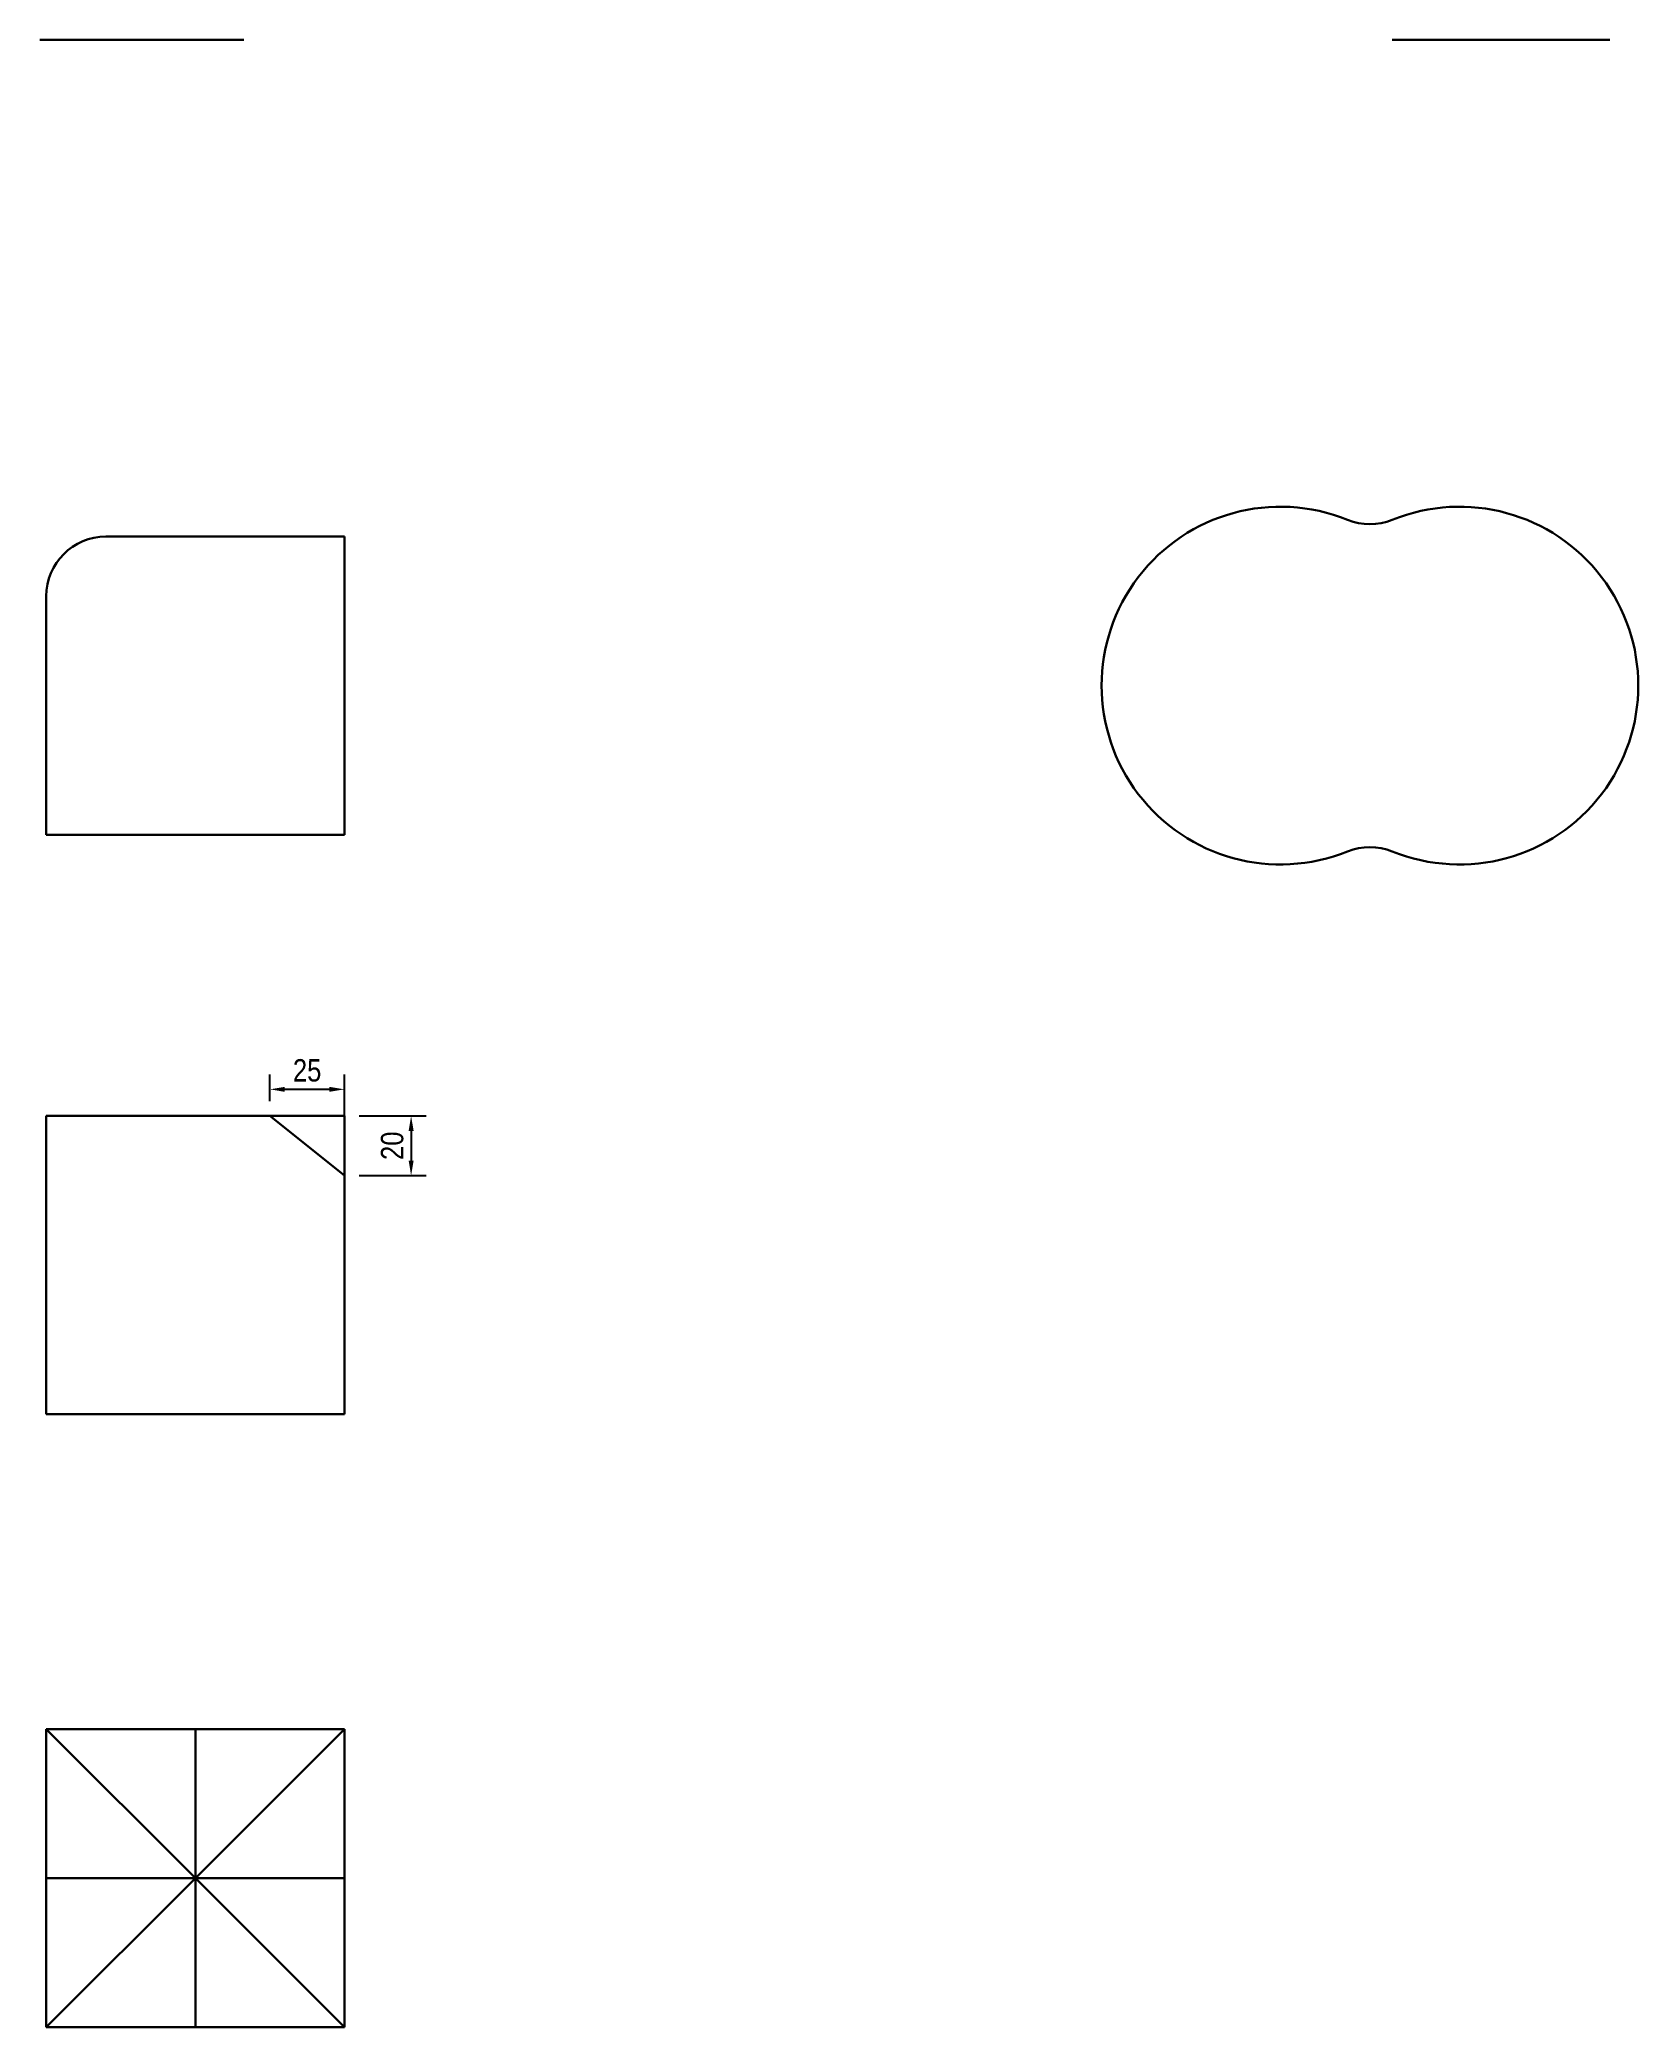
# Model space of a CAD drawing. Extents: x -2737 to -2200, y 7027 to 7694.
import ezdxf

# ---------------------------------------------------------------- set-up
doc = ezdxf.new("R2010")
doc.units = 0
doc.header["$MEASUREMENT"] = 0
doc.layers.add('Dimensions', color=7, linetype='Continuous')
doc.layers.add('Shapes', color=1, linetype='Continuous', lineweight=30)
doc.styles.get("Standard").update_dxf_attribs({"font": 'ARIALN.TTF'})
doc.dimstyles.get("Standard").update_dxf_attribs({"dimtxt": 7.5, "dimasz": 5, "dimexe": 5, "dimexo": 5, "dimgap": 2.5, "dimtad": 1, "dimdec": 0, "dimzin": 0, "dimdsep": 46, "dimtxsty": 'Standard', "dimcen": 0.09, "dimclrd": 1, "dimclre": 7, "dimadec": 0, "dimazin": 0, "dimtfac": 1, "dimtdec": 0, "dimtofl": 0, "dimtmove": 0, "dimatfit": 3, "dimfxl": 1, "dimtolj": 1, "dimtzin": 0, "dimarcsym": 0})

# ---------------------------------------------------------------- blocks, each defined once
blk = doc.blocks.new('*D1')
at = {"layer": 'Defpoints', "color": 0, "transparency": 16777216}
for p in [(-2634.46, 7342), (-2659.46, 7333.07), (-2634.46, 7313.07)]:
    blk.add_point(p, dxfattribs=at)
at = {"layer": 'Dimensions', "color": 7, "lineweight": -2, "transparency": 16777216}
for p, q in [((-2659.46, 7338.07), (-2659.46, 7347)), ((-2634.46, 7318.07), (-2634.46, 7347))]:
    blk.add_line(p, q, dxfattribs=at)
at = {"layer": 'Dimensions', "color": 1, "lineweight": -2, "transparency": 16777216}
blk.add_line((-2654.46, 7342), (-2639.46, 7342), dxfattribs=at)
at = {"layer": 'Dimensions', "color": 1, "transparency": 16777216}
for points in [[(-2654.46, 7342.83), (-2654.46, 7341.16), (-2659.46, 7342)], [(-2639.46, 7342.83), (-2639.46, 7341.16), (-2634.46, 7342)]]:
    blk.add_solid(points, dxfattribs=at)
at = {"layer": 'Dimensions', "color": 0, "transparency": 16777216, "insert": (-2646.96, 7348.32), "char_height": 7.5, "attachment_point": 5}
blk.add_mtext('\\A1;25', dxfattribs=at)
blk = doc.blocks.new('*D2')
at = {"layer": 'Defpoints', "color": 0, "transparency": 16777216}
for p in [(-2634.46, 7333.07), (-2634.46, 7313.07), (-2612.08, 7313.07)]:
    blk.add_point(p, dxfattribs=at)
at = {"layer": 'Dimensions', "color": 7, "lineweight": -2, "transparency": 16777216}
for p, q in [((-2629.46, 7333.07), (-2607.08, 7333.07)), ((-2629.46, 7313.07), (-2607.08, 7313.07))]:
    blk.add_line(p, q, dxfattribs=at)
at = {"layer": 'Dimensions', "color": 1, "lineweight": -2, "transparency": 16777216}
blk.add_line((-2612.08, 7328.07), (-2612.08, 7318.07), dxfattribs=at)
at = {"layer": 'Dimensions', "color": 1, "transparency": 16777216}
for points in [[(-2612.91, 7328.07), (-2611.24, 7328.07), (-2612.08, 7333.07)], [(-2612.91, 7318.07), (-2611.24, 7318.07), (-2612.08, 7313.07)]]:
    blk.add_solid(points, dxfattribs=at)
at = {"layer": 'Dimensions', "color": 0, "transparency": 16777216, "insert": (-2618.41, 7323.07), "char_height": 7.5, "attachment_point": 5, "rotation": 90}
blk.add_mtext('\\A1;20', dxfattribs=at)

msp = doc.modelspace()

# ---------------------------------------------------------------- linework, layer by layer
at = {"layer": 'Shapes'}
for p, q in [((-2736.65, 7694.07), (-2668.23, 7694.07)), ((-2283.01, 7694.07), (-2209.95, 7694.07)), ((-2634.46, 7527.39), (-2714.46, 7527.39)), ((-2634.46, 7427.39), (-2634.46, 7527.39)), ((-2734.46, 7507.39), (-2734.46, 7427.39)), ((-2734.46, 7427.39), (-2634.46, 7427.39)), ((-2634.46, 7333.07), (-2734.46, 7333.07)), ((-2734.46, 7333.07), (-2734.46, 7233.07)), ((-2659.46, 7333.07), (-2634.46, 7313.07)), ((-2634.46, 7233.07), (-2634.46, 7333.07)), ((-2734.46, 7233.07), (-2634.46, 7233.07)), ((-2634.46, 7127.39), (-2734.46, 7127.39)), ((-2734.46, 7127.39), (-2734.46, 7027.39)), ((-2734.46, 7127.39), (-2684.46, 7077.39, 50)), ((-2684.46, 7077.39, 50), (-2634.46, 7127.39)), ((-2684.46, 7127.39), (-2684.46, 7077.39, 50)), ((-2634.46, 7027.39), (-2634.46, 7127.39)), ((-2684.46, 7077.39, 50), (-2734.46, 7027.39)), ((-2734.46, 7077.39), (-2684.46, 7077.39, 50)), ((-2684.46, 7077.39, 50), (-2634.46, 7027.39)), ((-2684.46, 7027.39), (-2684.46, 7077.39, 50)), ((-2684.46, 7077.39, 50), (-2634.46, 7077.39)), ((-2734.46, 7027.39), (-2634.46, 7027.39))]:
    msp.add_line(p, q, dxfattribs=at)
for centre, radius, start, end in [((-2320.44, 7477.43), 60, 67.97569, 292.02431), ((-2260.44, 7477.43), 60, 247.97569, 112.02431), ((-2714.46, 7507.39), 20, 90, 180), ((-2714.46, 7507.39), 20, 90, 180), ((-2290.44, 7551.59), 20, 247.97569, 292.02431), ((-2290.44, 7403.26), 20, 67.97569, 112.02431)]:
    msp.add_arc(centre, radius, start, end, dxfattribs=at)

# ---------------------------------------------------------------- dimensions: what is measured, and where the dimension line sits
at = {"layer": 'Dimensions'}
dim = msp.add_linear_dim(base=(-2634.46, 7342), p1=(-2659.46, 7333.07), p2=(-2634.46, 7313.07), dimstyle='Standard', dxfattribs=at)
dim.commit()
dim.dimension.update_dxf_attribs({"geometry": '*D1', "text_midpoint": (-2646.96, 7342), "dimtype": 160})
dim = msp.add_linear_dim(base=(-2612.08, 7313.07), p1=(-2634.46, 7333.07), p2=(-2634.46, 7313.07), angle=90, dimstyle='Standard', dxfattribs=at)
dim.commit()
dim.dimension.update_dxf_attribs({"geometry": '*D2', "text_midpoint": (-2618.41, 7323.07)})

doc.saveas('drawing.dxf')
